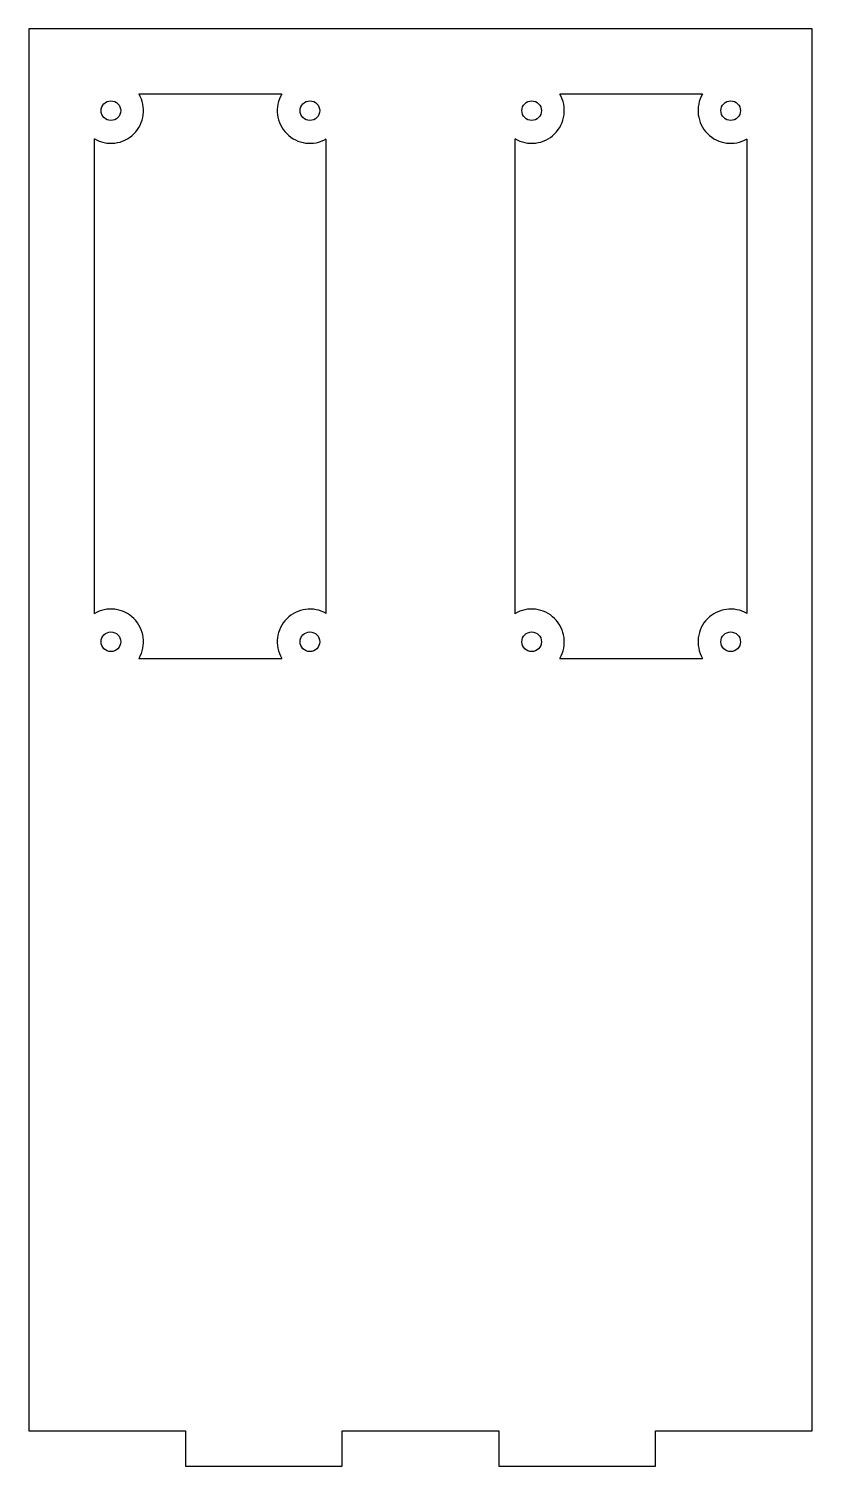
# Model space of a CAD drawing. Header units: millimetres. Extents: x -30 to 30, y -55 to 55.
import ezdxf

# ---------------------------------------------------------------- set-up
doc = ezdxf.new("R2010")
doc.units = ezdxf.units.MM

msp = doc.modelspace()

# ---------------------------------------------------------------- linework, layer by layer
at = {"color": 7, "linetype": 'Continuous', "lineweight": 25}
for p, q in [((-30.07, 54.89), (-30.07, -52.41)), ((29.93, 54.89), (-30.07, 54.89)), ((29.93, -52.41), (29.93, 54.89)), ((-10.7, 49.89), (-21.63, 49.89)), ((21.52, 49.89), (10.59, 49.89)), ((-25.07, 46.47), (-25.07, 10.12)), ((-7.29, 10.14), (-7.29, 46.45)), ((7.15, 46.47), (7.15, 10.12)), ((24.93, 10.14), (24.93, 46.45)), ((-21.63, 6.71), (-10.7, 6.71)), ((10.59, 6.71), (21.52, 6.71)), ((-30.07, -52.41), (-18.07, -52.41)), ((-18.07, -52.41), (-18.07, -55.11)), ((-6.07, -52.41), (5.93, -52.41)), ((-6.07, -55.11), (-6.07, -52.41)), ((5.93, -52.41), (5.93, -55.11)), ((17.93, -52.41), (29.93, -52.41)), ((17.93, -55.11), (17.93, -52.41)), ((-18.07, -55.11), (-6.07, -55.11)), ((5.93, -55.11), (17.93, -55.11))]:
    msp.add_line(p, q, dxfattribs=at)
for centre in [(-23.78, 48.62), (-8.54, 48.62), (8.44, 48.62), (23.68, 48.62), (-23.78, 7.98), (-8.54, 7.98), (8.44, 7.98), (23.68, 7.98)]:
    msp.add_circle(centre, 0.75, dxfattribs=at)
for centre, start, end in [((-23.78, 48.62), 238.9808, 30.5307), ((-8.54, 48.62), 149.4693, 300.0447), ((8.44, 48.62), 238.9808, 30.5307), ((23.68, 48.62), 149.4693, 300.0447), ((-23.78, 7.98), 329.4693, 121.0192), ((-8.54, 7.98), 59.9553, 210.5307), ((8.44, 7.98), 329.4693, 121.0192), ((23.68, 7.98), 59.9553, 210.5307)]:
    msp.add_arc(centre, 2.5, start, end, dxfattribs=at)

doc.saveas('drawing.dxf')
